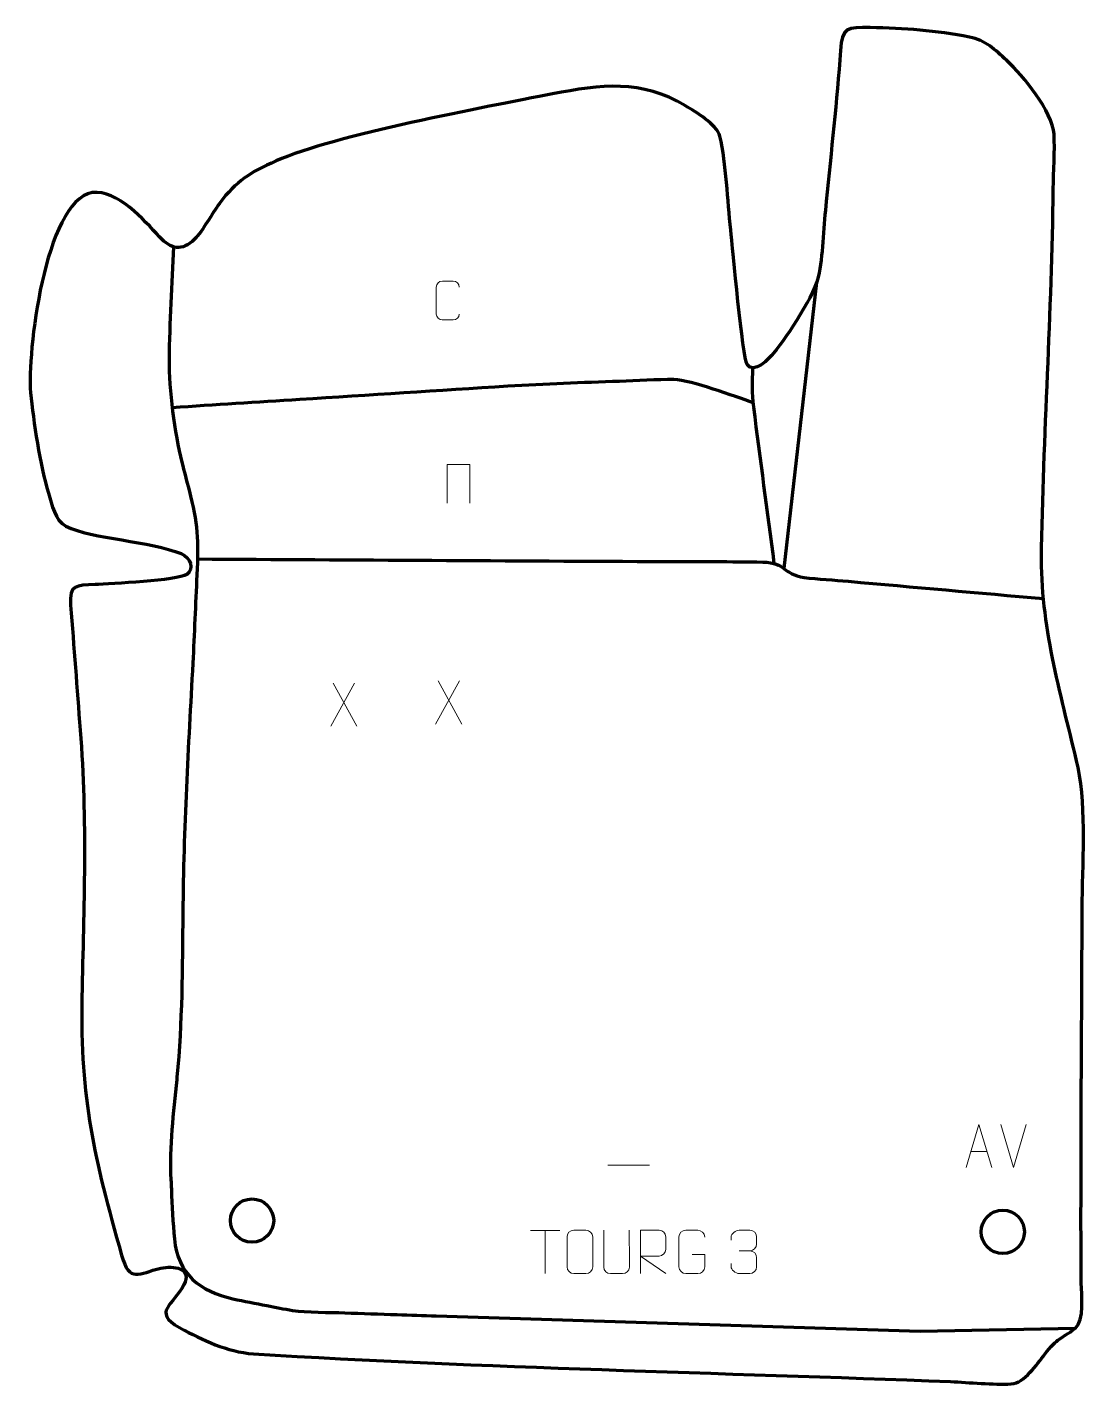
# Model space of a CAD drawing. Header units: millimetres. Extents: x -609 to 2, y 43 to 827.
import ezdxf

# ---------------------------------------------------------------- set-up
doc = ezdxf.new("R2010")
doc.units = ezdxf.units.MM
doc.header["$MEASUREMENT"] = 0
doc.layers.add('layer 2', color=7, linetype='Continuous')
doc.layers.add('layer 3', color=7, linetype='Continuous')

msp = doc.modelspace()

# ---------------------------------------------------------------- linework, layer by layer
at = {"layer": 'layer 2', "color": 142, "lineweight": 200}
for centre in [(-479.3138, 138.0011), (-46.0583, 131.5187)]:
    msp.add_ellipse(centre, major_axis=(0, 12.5), ratio=1, dxfattribs=at)
at = {"layer": 'layer 2', "color": 142, "lineweight": 158}
for points, knots in [([(-524.6235, 699.9769), (-525.4901, 678.4227), (-526.9331, 656.2833), (-527.1878, 634.7814), (-527.1878, 634.7814), (-527.3875, 617.9207), (-523.91, 592.1558), (-519.8147, 575.653), (-519.8147, 575.653), (-518.4822, 570.2836), (-517.0356, 564.9314), (-515.6353, 559.5784), (-515.6353, 559.5784), (-510.6598, 540.497), (-510.1317, 530.4056), (-511.0961, 510.6083), (-511.0961, 510.6083), (-512.0217, 493.656), (-512.5599, 476.6661), (-513.4781, 459.6894), (-513.4781, 459.6894), (-516.1216, 411.6592), (-518.8301, 363.7679), (-519.2404, 315.6473), (-519.2404, 315.6473), (-519.4925, 283.862), (-519.6308, 252.5163), (-522.6133, 220.8192), (-522.6133, 220.8192), (-522.6133, 220.8192), (-522.7576, 219.3132), (-522.7576, 219.3132), (-522.7576, 219.3132), (-524.6759, 199.9813), (-527.2254, 180.8834), (-526.1203, 161.4793), (-526.1203, 161.4793), (-526.0176, 159.6752), (-525.9199, 157.8741), (-525.8323, 156.0692), (-525.8323, 156.0692), (-525.4448, 146.469), (-524.9998, 136.96), (-524.1021, 127.3891), (-524.1021, 127.3891), (-522.1172, 106.9532), (-509.3088, 97.2082), (-490.3323, 92.8735), (-490.3323, 92.8735), (-483.8485, 91.3925), (-477.2488, 90.2559), (-470.7224, 88.9493), (-470.7224, 88.9493), (-465.7841, 87.9286), (-460.886, 87.0023), (-455.9115, 86.1735), (-455.9115, 86.1735), (-448.1958, 84.9444), (-434.155, 85.055), (-425.7723, 84.7692), (-425.7723, 84.7692), (-415.7115, 84.4262), (-405.6508, 84.0833), (-395.5901, 83.7403), (-395.5901, 83.7403), (-388.0446, 83.4831), (-380.499, 83.2258), (-372.9535, 82.9686), (-372.9535, 82.9686), (-372.9535, 82.9686), (-93.6853, 74.2332), (-93.6853, 74.2332), (-93.6853, 74.2332), (-93.6853, 74.2332), (-4.1611, 75.8817), (-4.1611, 75.8817)], [0, 0, 0, 0, 0.05, 0.05, 0.05, 0.05, 0.1, 0.1, 0.1, 0.1, 0.15, 0.15, 0.15, 0.15, 0.2, 0.2, 0.2, 0.2, 0.25, 0.25, 0.25, 0.25, 0.3, 0.3, 0.3, 0.3, 0.35, 0.35, 0.35, 0.35, 0.4, 0.4, 0.4, 0.4, 0.45, 0.45, 0.45, 0.45, 0.5, 0.5, 0.5, 0.5, 0.55, 0.55, 0.55, 0.55, 0.6, 0.6, 0.6, 0.6, 0.65, 0.65, 0.65, 0.65, 0.7, 0.7, 0.7, 0.7, 0.75, 0.75, 0.75, 0.75, 0.8, 0.8, 0.8, 0.8, 0.85, 0.85, 0.85, 0.85, 0.9, 0.9, 0.9, 0.9, 1, 1, 1, 1]), ([(-177.8821, 517.1243), (-181.8139, 547.1865), (-185.9249, 577.3143), (-189.7154, 607.3825), (-189.7154, 607.3825), (-190.799, 615.9777), (-190.5221, 621.5479), (-190.2943, 630.0645)], [0, 0, 0, 0, 0.33333333, 0.33333333, 0.33333333, 0.33333333, 1, 1, 1, 1]), ([(-190.0113, 609.9764), (-200.8649, 613.5472), (-225.7401, 623.013), (-235.8415, 623.2765), (-235.8415, 623.2765), (-245.5227, 623.529), (-257.2445, 622.586), (-267.1887, 622.2716), (-267.1887, 622.2716), (-288.7188, 621.5908), (-310.205, 620.7715), (-331.7064, 619.4328), (-331.7064, 619.4328), (-371.7388, 616.8835), (-411.7713, 614.3352), (-451.8038, 611.7864), (-451.8038, 611.7864), (-476.3237, 610.2253), (-500.8436, 608.6641), (-525.3635, 607.103)], [0, 0, 0, 0, 0.16666667, 0.16666667, 0.16666667, 0.16666667, 0.33333333, 0.33333333, 0.33333333, 0.33333333, 0.5, 0.5, 0.5, 0.5, 0.66666667, 0.66666667, 0.66666667, 0.66666667, 1, 1, 1, 1]), ([(-510.7517, 519.7978), (-420.5563, 519.2966), (-330.361, 518.7955), (-240.1656, 518.2943), (-240.1656, 518.2943), (-221.7496, 518.192), (-202.8708, 518.39), (-184.5222, 518.0449), (-184.5222, 518.0449), (-171.1738, 517.7939), (-172.9194, 510.8461), (-160.72, 509.1751), (-160.72, 509.1751), (-152.967, 508.1132), (-143.2046, 507.6501), (-135.1782, 506.936), (-135.1782, 506.936), (-97.6402, 503.5963), (-60.1023, 500.2565), (-22.5643, 496.9168)], [0, 0, 0, 0, 0.16666667, 0.16666667, 0.16666667, 0.16666667, 0.33333333, 0.33333333, 0.33333333, 0.33333333, 0.5, 0.5, 0.5, 0.5, 0.66666667, 0.66666667, 0.66666667, 0.66666667, 1, 1, 1, 1])]:
    msp.add_open_spline(points, degree=3, knots=knots, dxfattribs=at)
at = {"layer": 'layer 2', "color": 250, "lineweight": 9}
for points, knots in [([(-359.6762, 661.1636), (-359.8014, 659.0826), (-361.3036, 657.7574), (-363.2273, 657.7477), (-363.2273, 657.7477), (-365.3159, 657.748), (-367.4045, 657.748), (-369.4928, 657.7477), (-369.4928, 657.7477), (-371.217, 657.6533), (-372.9834, 659.3412), (-372.9734, 661.148), (-372.9734, 661.148), (-372.973, 666.3162), (-372.973, 671.4839), (-372.9734, 676.6513), (-372.9734, 676.6513), (-372.9696, 678.5664), (-371.4051, 680.1063), (-369.4772, 680.0942), (-369.4772, 680.0942), (-367.3942, 680.0942), (-365.3107, 680.0942), (-363.2273, 680.0942), (-363.2273, 680.0942), (-361.4838, 680.126), (-359.7001, 678.7901), (-359.6762, 676.6067)], [0, 0, 0, 0, 0.125, 0.125, 0.125, 0.125, 0.25, 0.25, 0.25, 0.25, 0.375, 0.375, 0.375, 0.375, 0.5, 0.5, 0.5, 0.5, 0.625, 0.625, 0.625, 0.625, 0.75, 0.75, 0.75, 0.75, 1, 1, 1, 1]), ([(-366.7432, 551.9108), (-366.7432, 551.9108), (-366.7432, 574.2611), (-366.7432, 574.2611), (-366.7432, 574.2611), (-366.7432, 574.2611), (-353.6249, 574.2611), (-353.6249, 574.2611), (-353.6249, 574.2611), (-353.6249, 574.2611), (-353.6249, 551.9108), (-353.6249, 551.9108)], [0, 0, 0, 0, 0.25, 0.25, 0.25, 0.25, 0.5, 0.5, 0.5, 0.5, 1, 1, 1, 1]), ([(-67.2318, 168.558), (-67.2318, 168.558), (-59.8608, 193.5115), (-59.8608, 193.5115), (-59.8608, 193.5115), (-59.8608, 193.5115), (-52.2909, 168.558), (-52.2909, 168.558)], [0, 0, 0, 0, 0.33333333, 0.33333333, 0.33333333, 0.33333333, 1, 1, 1, 1]), ([(-293.6279, 132.3848), (-291.3022, 132.3848), (-288.9761, 132.3848), (-286.65, 132.3848), (-286.65, 132.3848), (-284.7034, 132.4204), (-282.712, 130.9288), (-282.6853, 128.4912), (-282.6853, 128.4912), (-282.6857, 122.7443), (-282.6857, 116.997), (-282.6853, 111.2493), (-282.6853, 111.2493), (-282.8251, 108.9259), (-284.5023, 107.4463), (-286.65, 107.4355), (-286.65, 107.4355), (-288.9819, 107.4359), (-291.3138, 107.4359), (-293.6453, 107.4355), (-293.6453, 107.4355), (-295.5703, 107.3301), (-297.5424, 109.2146), (-297.5312, 111.2319), (-297.5312, 111.2319), (-297.5309, 117.002), (-297.5309, 122.7717), (-297.5312, 128.541), (-297.5312, 128.541), (-297.527, 130.6791), (-295.7803, 132.3983), (-293.6279, 132.3848)], [0, 0, 0, 0, 0.11111111, 0.11111111, 0.11111111, 0.11111111, 0.22222222, 0.22222222, 0.22222222, 0.22222222, 0.33333333, 0.33333333, 0.33333333, 0.33333333, 0.44444444, 0.44444444, 0.44444444, 0.44444444, 0.55555556, 0.55555556, 0.55555556, 0.55555556, 0.66666667, 0.66666667, 0.66666667, 0.66666667, 0.77777778, 0.77777778, 0.77777778, 0.77777778, 1, 1, 1, 1]), ([(-261.6025, 132.389), (-261.6029, 126.8495), (-261.5071, 116.6477), (-261.5067, 111.1073), (-261.5067, 111.1073), (-261.6465, 108.8678), (-263.3237, 107.4416), (-265.4714, 107.4311), (-265.4714, 107.4311), (-267.8033, 107.4315), (-270.1352, 107.4315), (-272.4667, 107.4311), (-272.4667, 107.4311), (-274.3917, 107.3296), (-276.3638, 109.1461), (-276.3526, 111.0906), (-276.3526, 111.0906), (-276.3523, 116.6525), (-276.2569, 126.8279), (-276.2573, 132.389)], [0, 0, 0, 0, 0.16666667, 0.16666667, 0.16666667, 0.16666667, 0.33333333, 0.33333333, 0.33333333, 0.33333333, 0.5, 0.5, 0.5, 0.5, 0.66666667, 0.66666667, 0.66666667, 0.66666667, 1, 1, 1, 1]), ([(-255.1999, 107.4353), (-255.1999, 107.4353), (-255.1999, 132.3888), (-255.1999, 132.3888), (-255.1999, 132.3888), (-251.6051, 132.3888), (-248.0096, 132.3888), (-244.4144, 132.3888), (-244.4144, 132.3888), (-242.0891, 132.3511), (-240.5318, 130.8611), (-240.5359, 128.4947), (-240.5359, 128.4947), (-240.5363, 126.4592), (-240.5363, 123.3998), (-240.5359, 121.3638), (-240.5359, 121.3638), (-240.5424, 119.4883), (-242.3547, 117.5465), (-244.3642, 117.5274), (-244.3642, 117.5274), (-244.3642, 117.5274), (-255.1999, 117.5274), (-255.1999, 117.5274), (-255.1999, 117.5274), (-255.1999, 117.5274), (-240.5452, 107.4353), (-240.5452, 107.4353)], [0, 0, 0, 0, 0.125, 0.125, 0.125, 0.125, 0.25, 0.25, 0.25, 0.25, 0.375, 0.375, 0.375, 0.375, 0.5, 0.5, 0.5, 0.5, 0.625, 0.625, 0.625, 0.625, 0.75, 0.75, 0.75, 0.75, 1, 1, 1, 1]), ([(-225.2305, 118.4177), (-225.2305, 118.4177), (-218.0624, 118.4177), (-218.0624, 118.4177), (-218.0624, 118.4177), (-218.0624, 118.4177), (-218.0624, 111.2496), (-218.0624, 111.2496), (-218.0624, 111.2496), (-218.2021, 108.9262), (-219.8793, 107.4466), (-222.0271, 107.4358), (-222.0271, 107.4358), (-224.3589, 107.4362), (-226.6909, 107.4362), (-229.0224, 107.4358), (-229.0224, 107.4358), (-230.9473, 107.3304), (-232.9195, 109.2149), (-232.9083, 111.2322), (-232.9083, 111.2322), (-232.9079, 117.0023), (-232.9079, 122.772), (-232.9083, 128.5413), (-232.9083, 128.5413), (-232.9041, 130.6794), (-231.1573, 132.3986), (-229.005, 132.3852), (-229.005, 132.3852), (-226.6793, 132.3852), (-224.3532, 132.3852), (-222.0271, 132.3852), (-222.0271, 132.3852), (-220.0804, 132.4206), (-218.089, 130.9291), (-218.0624, 128.4914)], [0, 0, 0, 0, 0.1, 0.1, 0.1, 0.1, 0.2, 0.2, 0.2, 0.2, 0.3, 0.3, 0.3, 0.3, 0.4, 0.4, 0.4, 0.4, 0.5, 0.5, 0.5, 0.5, 0.6, 0.6, 0.6, 0.6, 0.7, 0.7, 0.7, 0.7, 0.8, 0.8, 0.8, 0.8, 1, 1, 1, 1]), ([(-202.85, 126.7012), (-202.85, 126.7012), (-202.85, 128.5584), (-202.85, 128.5584), (-202.85, 128.5584), (-202.8643, 130.3003), (-200.1998, 132.4184), (-198.1407, 132.3957), (-198.1407, 132.3957), (-196.0766, 132.3957), (-194.0126, 132.3957), (-191.9489, 132.3957), (-191.9489, 132.3957), (-189.7544, 132.4045), (-188.1561, 130.5577), (-188.1117, 128.6456), (-188.1117, 128.6456), (-188.1121, 127.2105), (-188.1121, 125.7754), (-188.1117, 124.3399), (-188.1117, 124.3399), (-188.1603, 122.6864), (-189.7629, 120.4564), (-191.9612, 120.4664), (-191.9612, 120.4664), (-189.7575, 120.4552), (-188.1495, 118.652), (-188.0955, 116.5925), (-188.0955, 116.5925), (-188.0959, 114.8078), (-188.0959, 113.0231), (-188.0955, 111.238), (-188.0955, 111.238), (-188.0854, 109.1766), (-190.1403, 107.4135), (-191.9612, 107.4216), (-191.9612, 107.4216), (-194.0265, 107.4219), (-196.0917, 107.4219), (-198.1573, 107.4216), (-198.1573, 107.4216), (-200.3259, 107.4331), (-202.8569, 109.8333), (-202.8755, 111.2951), (-202.8755, 111.2951), (-202.8755, 111.2951), (-202.8755, 113.2037), (-202.8755, 113.2037)], [0, 0, 0, 0, 0.07692308, 0.07692308, 0.07692308, 0.07692308, 0.15384615, 0.15384615, 0.15384615, 0.15384615, 0.23076923, 0.23076923, 0.23076923, 0.23076923, 0.30769231, 0.30769231, 0.30769231, 0.30769231, 0.38461538, 0.38461538, 0.38461538, 0.38461538, 0.46153846, 0.46153846, 0.46153846, 0.46153846, 0.53846154, 0.53846154, 0.53846154, 0.53846154, 0.61538462, 0.61538462, 0.61538462, 0.61538462, 0.69230769, 0.69230769, 0.69230769, 0.69230769, 0.76923077, 0.76923077, 0.76923077, 0.76923077, 0.84615385, 0.84615385, 0.84615385, 0.84615385, 1, 1, 1, 1])]:
    msp.add_open_spline(points, degree=3, knots=knots, dxfattribs=at)
at = {"layer": 'layer 2', "color": 142, "lineweight": 158}
msp.add_open_spline([(-153.5052, 679.4074), (-153.5052, 679.4074), (-172.3991, 514.2917), (-172.3991, 514.2917)], degree=3, dxfattribs=at)
at = {"layer": 'layer 2', "color": 250, "lineweight": 9}
for points in [[(-420.1803, 448.1894), (-420.1803, 448.1894), (-433.9209, 423.2936), (-433.9209, 423.2936)], [(-432.4663, 448.1894), (-432.4663, 448.1894), (-418.7257, 423.2359), (-418.7257, 423.2359)], [(-359.5906, 449.38), (-359.5906, 449.38), (-373.3312, 424.4842), (-373.3312, 424.4842)], [(-371.8766, 449.38), (-371.8766, 449.38), (-358.136, 424.4265), (-358.136, 424.4265)], [(-39.8723, 168.5507), (-39.8723, 168.5507), (-47.1941, 193.5043), (-47.1941, 193.5043)], [(-32.5504, 193.5043), (-32.5504, 193.5043), (-39.8722, 168.5507), (-39.8722, 168.5507)], [(-64.5092, 177.8074), (-64.5092, 177.8074), (-55.0135, 177.8074), (-55.0135, 177.8074)], [(-273.8713, 169.915), (-273.8713, 169.915), (-249.8933, 169.915), (-249.8933, 169.915)], [(-318.6019, 132.3616), (-318.6019, 132.3616), (-301.6147, 132.3616), (-301.6147, 132.3616)], [(-310.1081, 107.4316), (-310.1081, 107.4316), (-310.1081, 132.3851), (-310.1081, 132.3851)], [(-198.1403, 120.456), (-198.1403, 120.456), (-191.9439, 120.456), (-191.9439, 120.456)]]:
    msp.add_open_spline(points, degree=3, dxfattribs=at)
at = {"layer": 'layer 3', "color": 242, "lineweight": 158}
msp.add_open_spline([(-465.4116, 749.4964), (-431.6944, 764.4421), (-344.5521, 780.6321), (-305.8901, 788.154), (-305.8901, 788.154), (-278.3683, 793.5086), (-254.1994, 796.6731), (-229.1883, 781.297), (-229.1883, 781.297), (-223.2308, 777.6346), (-211.1798, 770.7755), (-209.2507, 763.7916), (-209.2507, 763.7916), (-205.5611, 747.3135), (-204.9134, 726.8333), (-203.0156, 709.6233), (-203.0156, 709.6233), (-201.9173, 699.3384), (-196.1363, 635.8888), (-193.6508, 632.0857), (-193.6508, 632.0857), (-189.6084, 625.9003), (-180.8678, 635.6), (-178.3242, 638.5761), (-178.3242, 638.5761), (-170.0435, 648.827), (-154.2374, 672.2015), (-151.9688, 684.8707), (-151.9688, 684.8707), (-149.8146, 697.616), (-149.2846, 712.8815), (-147.9884, 726.0815), (-147.9884, 726.0815), (-145.0552, 755.3701), (-141.6999, 783.8129), (-139.7576, 813.2537), (-139.7576, 813.2537), (-138.8723, 826.6722), (-135.82, 826.697), (-122.5538, 826.4455), (-122.5538, 826.4455), (-102.9599, 826.074), (-84.5318, 824.6328), (-65.2455, 820.9848), (-65.2455, 820.9848), (-55.7725, 818.9021), (-50.7096, 813.8992), (-43.7333, 807.5142), (-43.7333, 807.5142), (-34.3185, 798.4609), (-17.2966, 778.1346), (-16.4748, 764.9072), (-16.4748, 764.9072), (-15.8875, 755.4534), (-16.8225, 743.2621), (-16.9009, 733.3796), (-16.9009, 733.3796), (-17.6578, 661.9902), (-22.6409, 590.7903), (-23.7393, 519.5139), (-23.7393, 519.5139), (-23.5617, 477.9054), (-11.8622, 439.565), (-2.5236, 399.5357), (-2.5236, 399.5357), (2.4787, 375.0816), (-0.0745, 343.1569), (-0.1951, 317.7134), (-0.1951, 317.7134), (-0.5245, 245.8378), (-1.1, 173.7348), (-0.826, 101.8761), (-0.826, 101.8761), (-0.6307, 95.404), (1.2661, 80.2172), (-4.1611, 75.8817), (-4.1611, 75.8817), (-13.1582, 69.0698), (-13.8329, 70.9733), (-21.9604, 60.7467), (-21.9604, 60.7467), (-26.3475, 55.127), (-33.4932, 44.1482), (-41.1719, 43.7429), (-41.1719, 43.7429), (-51.3417, 43.2062), (-65.4035, 44.6338), (-76.2531, 45.0585), (-76.2531, 45.0585), (-210.0048, 50.2934), (-344.996, 52.9903), (-478.3659, 61.053), (-478.3659, 61.053), (-494.2565, 62.4107), (-507.2458, 68.8173), (-521.1149, 76.2164), (-521.1149, 76.2164), (-537.4525, 85.6173), (-524.443, 89.2231), (-518.6382, 100.8906), (-518.6382, 100.8906), (-513.6729, 110.8708), (-524.7724, 112.1092), (-531.9702, 110.48), (-531.9702, 110.48), (-544.9075, 107.5516), (-549.8814, 101.6848), (-554.5862, 117.9676), (-554.5862, 117.9676), (-570.4615, 174.5402), (-578.5018, 207.435), (-577.5079, 267.0949), (-577.5079, 267.0949), (-576.4491, 319.3391), (-574.3508, 368.7319), (-578.4665, 421.0828), (-578.4665, 421.0828), (-580.3398, 445.0889), (-582.1135, 469.0822), (-583.9974, 493.0945), (-583.9974, 493.0945), (-584.9519, 505.2606), (-581.0092, 504.396), (-569.7973, 504.9931), (-569.7973, 504.9931), (-561.0409, 505.4751), (-522.0902, 507.3434), (-517.0127, 510.8764), (-517.0127, 510.8764), (-512.5818, 513.9595), (-514.6439, 520.5521), (-520.153, 522.8697), (-520.153, 522.8697), (-537.6216, 530.2183), (-571.7683, 531.2473), (-586.6909, 538.7427), (-586.6909, 538.7427), (-593.2065, 542.0152), (-594.6495, 551.1147), (-596.7791, 557.7536), (-596.7791, 557.7536), (-601.5616, 573.9307), (-605.4999, 598.9821), (-607.1478, 615.9405), (-607.1478, 615.9405), (-609.0842, 637.221), (-599.257, 726.0861), (-571.5135, 731.2047), (-571.5135, 731.2047), (-556.8018, 732.9969), (-541.8287, 715.3413), (-532.6161, 705.6737), (-532.6161, 705.6737), (-525.8738, 698.5983), (-519.9599, 696.9551), (-512.4393, 704.3817), (-512.4393, 704.3817), (-507.9175, 708.847), (-502.4099, 719.1389), (-498.1516, 724.8624), (-498.1516, 724.8624), (-488.2724, 738.1411), (-480.305, 742.8198), (-465.4116, 749.4964)], degree=3, knots=[0, 0, 0, 0, 0.02380952, 0.02380952, 0.02380952, 0.02380952, 0.04761905, 0.04761905, 0.04761905, 0.04761905, 0.07142857, 0.07142857, 0.07142857, 0.07142857, 0.0952381, 0.0952381, 0.0952381, 0.0952381, 0.11904762, 0.11904762, 0.11904762, 0.11904762, 0.14285714, 0.14285714, 0.14285714, 0.14285714, 0.16666667, 0.16666667, 0.16666667, 0.16666667, 0.19047619, 0.19047619, 0.19047619, 0.19047619, 0.21428571, 0.21428571, 0.21428571, 0.21428571, 0.23809524, 0.23809524, 0.23809524, 0.23809524, 0.26190476, 0.26190476, 0.26190476, 0.26190476, 0.28571429, 0.28571429, 0.28571429, 0.28571429, 0.30952381, 0.30952381, 0.30952381, 0.30952381, 0.33333333, 0.33333333, 0.33333333, 0.33333333, 0.35714286, 0.35714286, 0.35714286, 0.35714286, 0.38095238, 0.38095238, 0.38095238, 0.38095238, 0.4047619, 0.4047619, 0.4047619, 0.4047619, 0.42857143, 0.42857143, 0.42857143, 0.42857143, 0.45238095, 0.45238095, 0.45238095, 0.45238095, 0.47619048, 0.47619048, 0.47619048, 0.47619048, 0.5, 0.5, 0.5, 0.5, 0.52380952, 0.52380952, 0.52380952, 0.52380952, 0.54761905, 0.54761905, 0.54761905, 0.54761905, 0.57142857, 0.57142857, 0.57142857, 0.57142857, 0.5952381, 0.5952381, 0.5952381, 0.5952381, 0.61904762, 0.61904762, 0.61904762, 0.61904762, 0.64285714, 0.64285714, 0.64285714, 0.64285714, 0.66666667, 0.66666667, 0.66666667, 0.66666667, 0.69047619, 0.69047619, 0.69047619, 0.69047619, 0.71428571, 0.71428571, 0.71428571, 0.71428571, 0.73809524, 0.73809524, 0.73809524, 0.73809524, 0.76190476, 0.76190476, 0.76190476, 0.76190476, 0.78571429, 0.78571429, 0.78571429, 0.78571429, 0.80952381, 0.80952381, 0.80952381, 0.80952381, 0.83333333, 0.83333333, 0.83333333, 0.83333333, 0.85714286, 0.85714286, 0.85714286, 0.85714286, 0.88095238, 0.88095238, 0.88095238, 0.88095238, 0.9047619, 0.9047619, 0.9047619, 0.9047619, 0.92857143, 0.92857143, 0.92857143, 0.92857143, 0.95238095, 0.95238095, 0.95238095, 0.95238095, 1, 1, 1, 1], dxfattribs=at)

doc.saveas('drawing.dxf')
